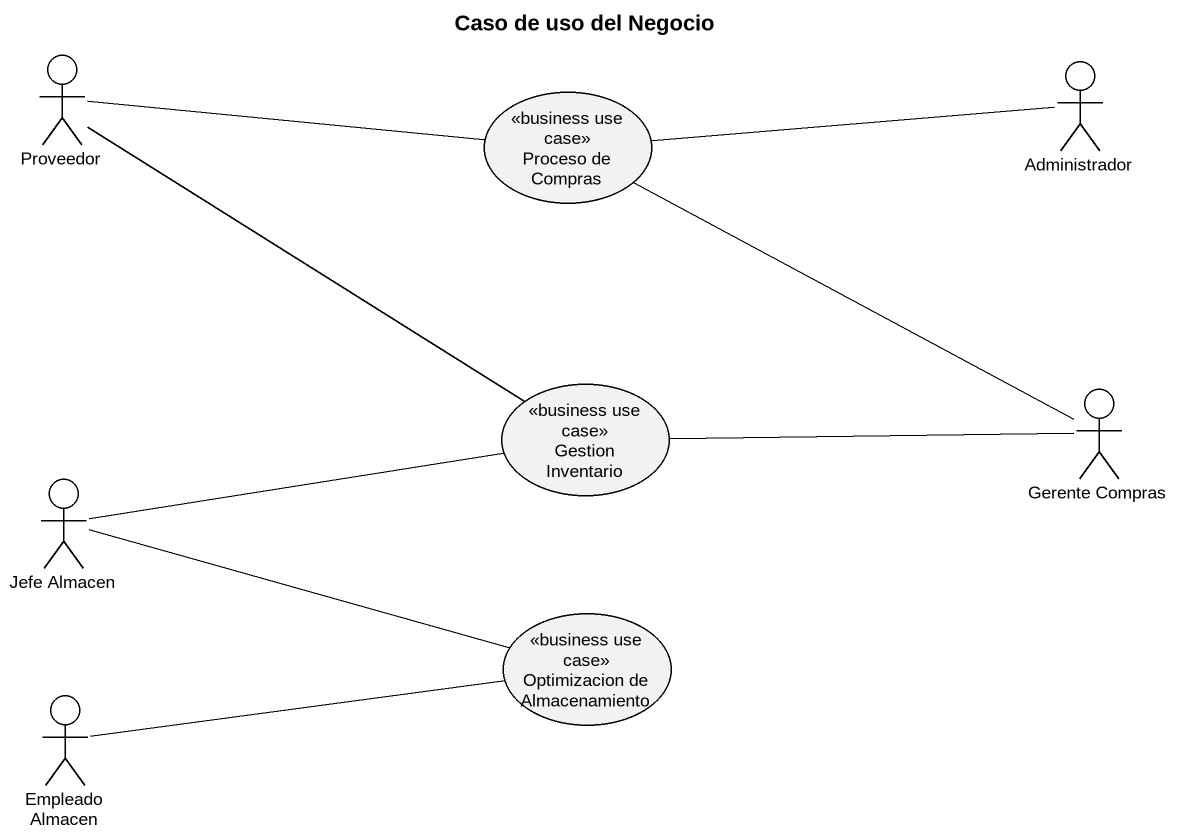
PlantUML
@startuml
title Caso de uso del Negocio
actor Proveedor
actor Administrador
usecase "Proceso de Compras" as Proceso_de_Compras <<business use case>>
usecase "Gestion Inventario" as Gestion_Inventario <<business use case>>
actor "Gerente Compras" as Gerente_Compras
actor "Jefe Almacen" as Jefe_Almacen
usecase "Optimizacion de Almacenamiento" as Optimizacion_de <<business use case>>
actor "Empleado Almacen" as Empleado_Almacen
Proveedor -right- Gestion_Inventario
Administrador -left- Proceso_de_Compras
Proceso_de_Compras -left- Proveedor
Gerente_Compras -left- Proceso_de_Compras
Gerente_Compras -left- Gestion_Inventario
Jefe_Almacen -right- Gestion_Inventario
Jefe_Almacen -right- Optimizacion_de
Empleado_Almacen -right- Optimizacion_de
@enduml
